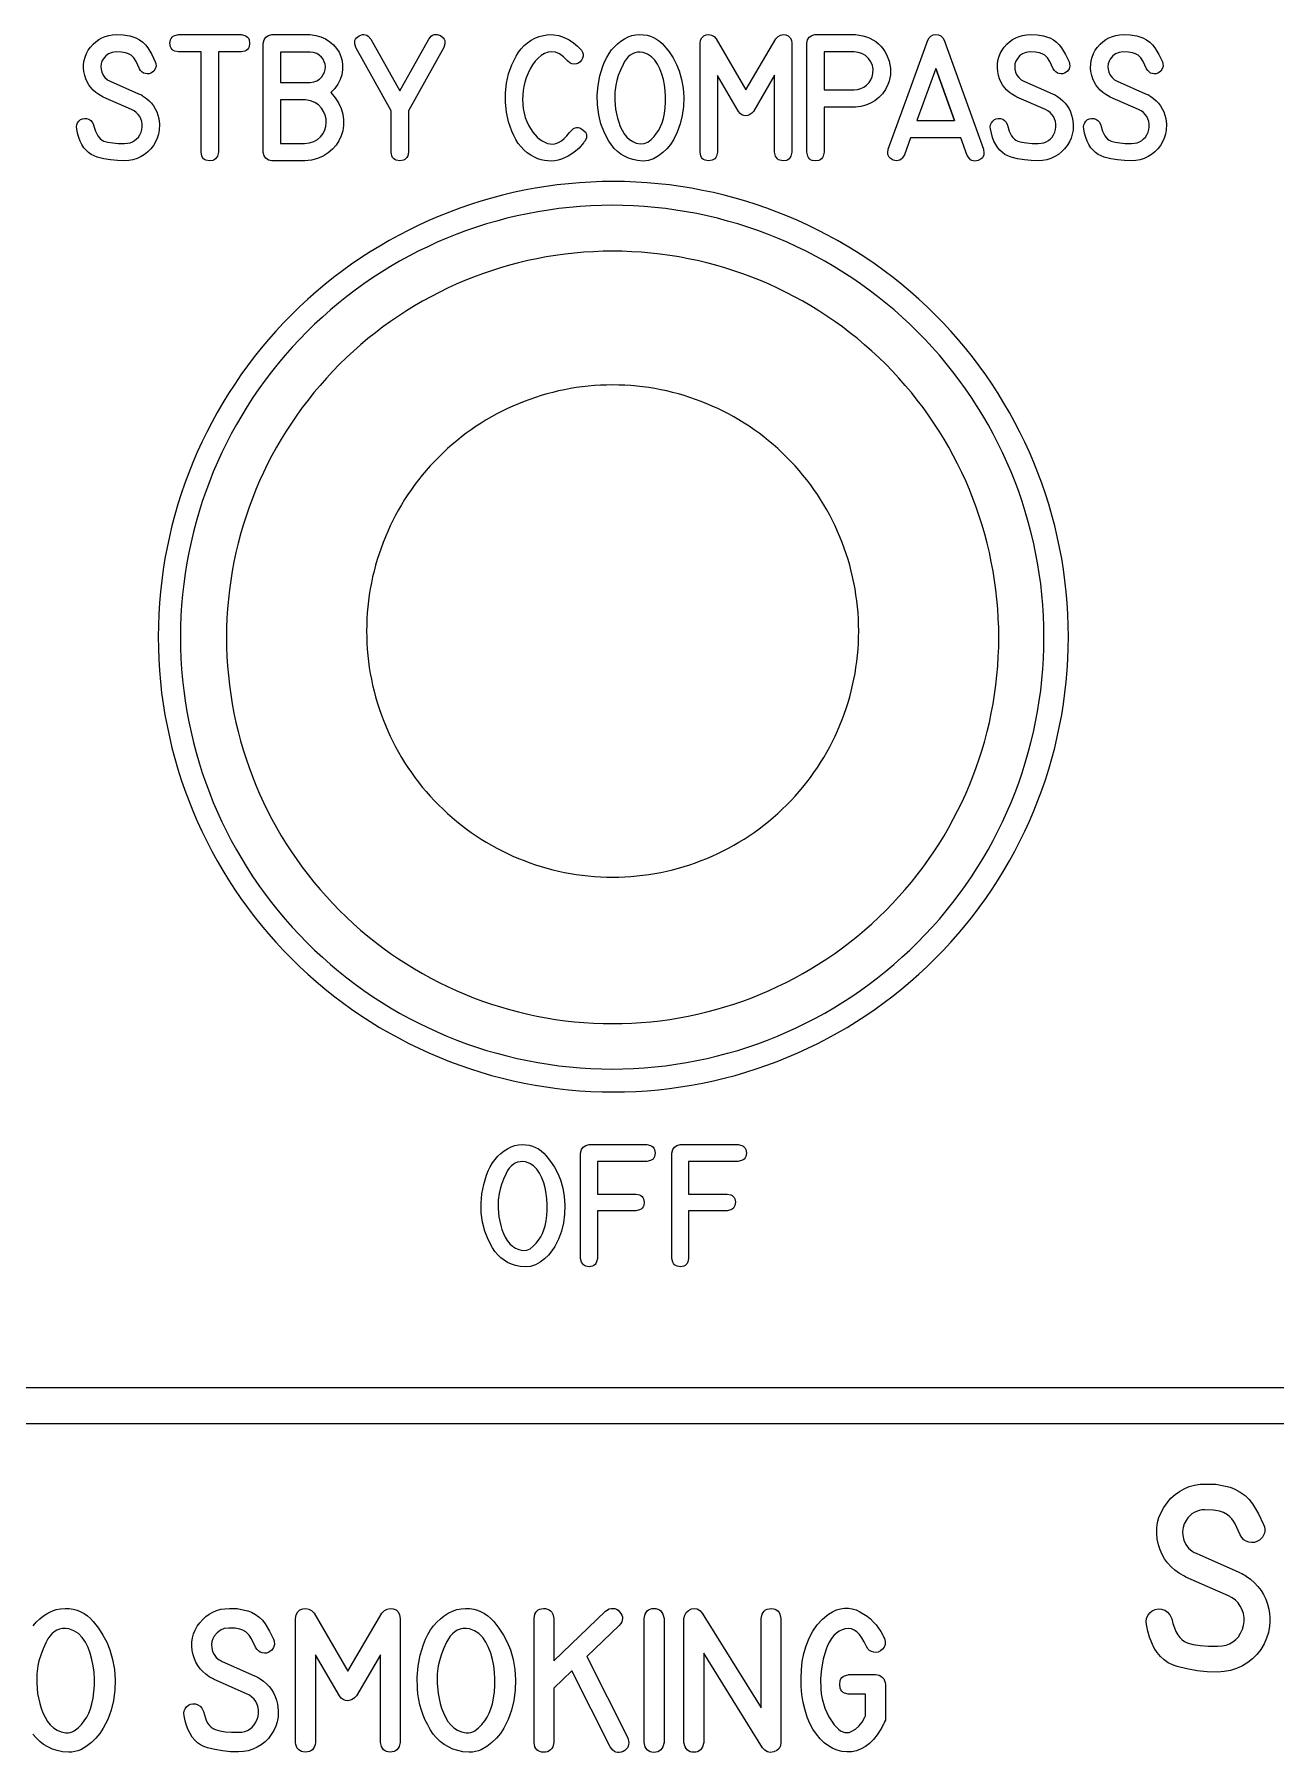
# Model space of a CAD drawing. Extents: x 27 to 704, y 10 to 614.
# Drawn here: x 419.57 to 449.59, y 47.29 to 88.83 of the extents above; entities that cross this region are included whole.
import ezdxf

# ---------------------------------------------------------------- set-up
doc = ezdxf.new("R2010")
doc.units = 0
for name, color, linetype in [('_BACKPANEL', 5, 'CONTINUOUS'), ('_ENGRAVING', 105, 'CONTINUOUS'), ('_TOPLAYER', 1, 'CONTINUOUS')]:
    doc.layers.add(name, color=color, linetype=linetype)

msp = doc.modelspace()

# ---------------------------------------------------------------- linework, layer by layer
at = {"layer": '_BACKPANEL'}
msp.add_lwpolyline([(433.556, 80.357, 0.414214), (427.606, 74.407, 0.414214), (433.556, 68.457, 0.414214), (439.506, 74.407, 0.414214)], format="xyb", close=True, dxfattribs=at)
at = {"layer": '_ENGRAVING'}
for points in [[(422.092, 87.399), (422.116, 87.389), (422.143, 87.376), (422.167, 87.362), (422.19, 87.348), (422.214, 87.334), (422.285, 87.283), (422.348, 87.228), (422.404, 87.168), (422.453, 87.103), (422.495, 87.033), (422.531, 86.959), (422.559, 86.88), (422.58, 86.797), (422.596, 86.661), (422.592, 86.521), (422.574, 86.422), (422.544, 86.326), (422.503, 86.234), (422.449, 86.146), (422.386, 86.065), (422.315, 85.993), (422.237, 85.932), (422.152, 85.88), (422.055, 85.836), (421.956, 85.804), (421.856, 85.785), (421.753, 85.778), (421.582, 85.784), (421.415, 85.801), (421.252, 85.828), (421.093, 85.867), (421.017, 85.894), (420.947, 85.93), (420.882, 85.976), (420.823, 86.03), (420.77, 86.094), (420.722, 86.168), (420.68, 86.25), (420.644, 86.342), (420.617, 86.444), (420.596, 86.548), (420.591, 86.6), (420.598, 86.649), (420.618, 86.695), (420.649, 86.737), (420.689, 86.772), (420.734, 86.794), (420.783, 86.803), (420.836, 86.8), (420.891, 86.782), (420.936, 86.752), (420.973, 86.709), (421, 86.654), (421.005, 86.64), (421.047, 86.495), (421.103, 86.382), (421.136, 86.338), (421.172, 86.302), (421.212, 86.274), (421.255, 86.254), (421.352, 86.227), (421.468, 86.209), (421.6, 86.199), (421.75, 86.198), (421.821, 86.202), (421.885, 86.215), (421.944, 86.236), (421.997, 86.266), (422.044, 86.305), (422.086, 86.352), (422.122, 86.408), (422.152, 86.472), (422.17, 86.534), (422.179, 86.597), (422.178, 86.661), (422.167, 86.726), (422.146, 86.789), (422.118, 86.847), (422.081, 86.899), (422.037, 86.946), (421.987, 86.982), (421.923, 87.016), (421.233, 87.319), (421.211, 87.331), (421.13, 87.378), (421.057, 87.43), (420.993, 87.486), (420.936, 87.547), (420.888, 87.613), (420.847, 87.684), (420.815, 87.759), (420.79, 87.839), (420.77, 87.934), (420.761, 88.025), (420.763, 88.115), (420.775, 88.202), (420.798, 88.286), (420.831, 88.368), (420.875, 88.448), (420.93, 88.525), (420.992, 88.596), (421.059, 88.657), (421.13, 88.71), (421.206, 88.752), (421.287, 88.785), (421.373, 88.809), (421.463, 88.823), (421.558, 88.828), (421.722, 88.824), (421.877, 88.795), (421.952, 88.775), (422.028, 88.746), (422.116, 88.698), (422.194, 88.642), (422.26, 88.577), (422.316, 88.505), (422.411, 88.345), (422.496, 88.172), (422.51, 88.133), (422.514, 88.063), (422.495, 88), (422.457, 87.944), (422.426, 87.917), (422.386, 87.894), (422.345, 87.881), (422.301, 87.878), (422.256, 87.884), (422.213, 87.899), (422.174, 87.924), (422.142, 87.959), (422.114, 88.003), (422.032, 88.18), (421.979, 88.263), (421.909, 88.33), (421.845, 88.365), (421.777, 88.39), (421.68, 88.406), (421.543, 88.411), (421.449, 88.399), (421.367, 88.366), (421.296, 88.312), (421.238, 88.238), (421.207, 88.182), (421.188, 88.122), (421.18, 88.06), (421.184, 87.995), (421.201, 87.916), (421.233, 87.848), (421.279, 87.788), (421.339, 87.738), (421.352, 87.728), (421.369, 87.719), (421.385, 87.711), (421.403, 87.704)], [(423.603, 85.983), (423.603, 88.408), (423.056, 88.408), (422.965, 88.427), (422.929, 88.445), (422.9, 88.468), (422.877, 88.497), (422.861, 88.532), (422.848, 88.617), (422.861, 88.703), (422.878, 88.737), (422.9, 88.766), (422.93, 88.79), (422.965, 88.808), (423.056, 88.828), (424.57, 88.828), (424.66, 88.809), (424.695, 88.791), (424.724, 88.767), (424.747, 88.738), (424.763, 88.703), (424.776, 88.617), (424.763, 88.531), (424.747, 88.496), (424.725, 88.467), (424.696, 88.444), (424.66, 88.426), (424.57, 88.408), (424.024, 88.408), (424.024, 85.983), (423.997, 85.89), (423.977, 85.854), (423.952, 85.825), (423.922, 85.802), (423.887, 85.786), (423.804, 85.774), (423.722, 85.788), (423.689, 85.805), (423.661, 85.828), (423.638, 85.857), (423.621, 85.893)], [(426.24, 88.828), (426.376, 88.808), (426.501, 88.773), (426.615, 88.723), (426.717, 88.657), (426.806, 88.579), (426.88, 88.494), (426.94, 88.401), (426.985, 88.301), (427.014, 88.195), (427.027, 88.086), (427.024, 87.974), (427.005, 87.858), (426.968, 87.743), (426.912, 87.633), (426.836, 87.527), (426.741, 87.426), (426.845, 87.303), (426.928, 87.175), (426.989, 87.042), (427.028, 86.904), (427.047, 86.766), (427.047, 86.633), (427.029, 86.504), (426.993, 86.38), (426.938, 86.263), (426.867, 86.155), (426.779, 86.056), (426.674, 85.966), (426.554, 85.891), (426.42, 85.833), (426.273, 85.794), (426.112, 85.774), (426.108, 85.774), (425.314, 85.774), (425.232, 85.796), (425.17, 85.839), (425.126, 85.9), (425.103, 85.981), (425.103, 88.616), (425.125, 88.699), (425.168, 88.762), (425.231, 88.805), (425.314, 88.828)], [(429.109, 88.719), (429.17, 88.79), (429.203, 88.813), (429.237, 88.827), (429.273, 88.834), (429.311, 88.832), (429.39, 88.803), (429.457, 88.751), (429.479, 88.72), (429.494, 88.686), (429.5, 88.649), (429.499, 88.608), (429.474, 88.518), (428.617, 86.986), (428.617, 85.989), (428.599, 85.896), (428.581, 85.86), (428.558, 85.83), (428.529, 85.807), (428.495, 85.79), (428.409, 85.777), (428.323, 85.79), (428.288, 85.807), (428.26, 85.83), (428.236, 85.86), (428.219, 85.896), (428.201, 85.989), (428.201, 86.986), (427.345, 88.518), (427.32, 88.608), (427.319, 88.648), (427.325, 88.685), (427.339, 88.718), (427.361, 88.749), (427.425, 88.801), (427.503, 88.829), (427.54, 88.831), (427.576, 88.825), (427.611, 88.811), (427.645, 88.789), (427.71, 88.719), (428.41, 87.47)], [(432.882, 86.251), (432.869, 86.232), (432.861, 86.221), (432.855, 86.212), (432.745, 86.084), (432.619, 85.976), (432.477, 85.888), (432.319, 85.819), (432.236, 85.795), (432.154, 85.778), (432.072, 85.771), (431.99, 85.772), (431.908, 85.781), (431.827, 85.8), (431.746, 85.826), (431.665, 85.862), (431.575, 85.913), (431.49, 85.971), (431.412, 86.038), (431.341, 86.113), (431.275, 86.196), (431.216, 86.288), (431.163, 86.387), (431.116, 86.494), (431.041, 86.719), (430.99, 86.949), (430.965, 87.183), (430.965, 87.421), (430.99, 87.657), (431.041, 87.882), (431.117, 88.098), (431.219, 88.305), (431.279, 88.401), (431.346, 88.487), (431.419, 88.564), (431.499, 88.632), (431.585, 88.69), (431.678, 88.739), (431.777, 88.779), (431.883, 88.809), (432.008, 88.828), (432.133, 88.826), (432.258, 88.803), (432.383, 88.76), (432.501, 88.702), (432.609, 88.632), (432.706, 88.552), (432.791, 88.461), (432.799, 88.451), (432.826, 88.405), (432.84, 88.357), (432.84, 88.307), (432.827, 88.255), (432.803, 88.206), (432.77, 88.168), (432.729, 88.14), (432.679, 88.121), (432.623, 88.114), (432.569, 88.123), (432.517, 88.149), (432.468, 88.19), (432.369, 88.291), (432.271, 88.362), (432.176, 88.403), (432.083, 88.414), (431.993, 88.401), (431.908, 88.371), (431.827, 88.325), (431.752, 88.261), (431.682, 88.185), (431.618, 88.098), (431.56, 88.001), (431.509, 87.895), (431.465, 87.785), (431.43, 87.678), (431.405, 87.575), (431.389, 87.476), (431.377, 87.257), (431.395, 87.038), (431.415, 86.93), (431.444, 86.824), (431.482, 86.723), (431.53, 86.624), (431.625, 86.47), (431.732, 86.348), (431.79, 86.298), (431.85, 86.257), (431.914, 86.224), (431.981, 86.198), (432.048, 86.184), (432.116, 86.182), (432.183, 86.195), (432.25, 86.22), (432.316, 86.26), (432.382, 86.313), (432.447, 86.379), (432.512, 86.459), (432.541, 86.497), (432.612, 86.557), (432.648, 86.574), (432.685, 86.583), (432.722, 86.582), (432.76, 86.573), (432.837, 86.529), (432.898, 86.466), (432.916, 86.433), (432.926, 86.398), (432.927, 86.363), (432.921, 86.327)], [(435.165, 87.95), (435.223, 87.741), (435.259, 87.529), (435.274, 87.313), (435.268, 87.092), (435.24, 86.875), (435.191, 86.667), (435.119, 86.469), (435.024, 86.281), (434.952, 86.171), (434.868, 86.07), (434.771, 85.977), (434.662, 85.893), (434.544, 85.826), (434.421, 85.786), (434.291, 85.771), (434.155, 85.781), (434.045, 85.806), (433.942, 85.841), (433.846, 85.885), (433.756, 85.939), (433.673, 86.003), (433.596, 86.076), (433.526, 86.16), (433.463, 86.253), (433.356, 86.454), (433.274, 86.667), (433.218, 86.891), (433.188, 87.126), (433.183, 87.365), (433.203, 87.601), (433.248, 87.833), (433.318, 88.063), (433.362, 88.173), (433.412, 88.276), (433.469, 88.37), (433.532, 88.457), (433.6, 88.536), (433.675, 88.608), (433.756, 88.671), (433.843, 88.727), (433.932, 88.771), (434.023, 88.803), (434.117, 88.822), (434.212, 88.828), (434.301, 88.824), (434.387, 88.811), (434.468, 88.789), (434.545, 88.759), (434.618, 88.72), (434.687, 88.673), (434.751, 88.616), (434.811, 88.551), (434.921, 88.41), (435.016, 88.263), (435.097, 88.109)], [(437.892, 85.983), (437.867, 85.891), (437.823, 85.826), (437.794, 85.804), (437.761, 85.787), (437.681, 85.775), (437.601, 85.788), (437.568, 85.804), (437.54, 85.827), (437.496, 85.892), (437.472, 85.983), (437.472, 87.845), (436.96, 86.97), (436.918, 86.927), (436.873, 86.895), (436.827, 86.875), (436.777, 86.867), (436.728, 86.872), (436.682, 86.891), (436.639, 86.923), (436.598, 86.97), (436.089, 87.841), (436.091, 85.983), (436.068, 85.892), (436.049, 85.857), (436.025, 85.828), (435.995, 85.805), (435.961, 85.789), (435.875, 85.776), (435.79, 85.789), (435.756, 85.806), (435.728, 85.828), (435.705, 85.857), (435.687, 85.893), (435.669, 85.983), (435.669, 88.616), (435.683, 88.693), (435.712, 88.753), (435.758, 88.796), (435.819, 88.821), (435.886, 88.828), (435.949, 88.815), (436.007, 88.781), (436.061, 88.727), (436.778, 87.493), (437.503, 88.727), (437.557, 88.781), (437.614, 88.814), (437.676, 88.828), (437.742, 88.821), (437.803, 88.795), (437.848, 88.752), (437.878, 88.693), (437.892, 88.616)], [(439.397, 88.828), (439.425, 88.828), (439.519, 88.818), (439.609, 88.8), (439.695, 88.774), (439.777, 88.742), (439.851, 88.703), (439.92, 88.658), (439.983, 88.607), (440.041, 88.55), (440.093, 88.488), (440.139, 88.42), (440.179, 88.346), (440.214, 88.266), (440.242, 88.183), (440.262, 88.101), (440.274, 88.02), (440.277, 87.939), (440.273, 87.858), (440.26, 87.779), (440.24, 87.699), (440.211, 87.62), (440.152, 87.502), (440.08, 87.398), (439.995, 87.307), (439.898, 87.23), (439.791, 87.168), (439.676, 87.12), (439.554, 87.089), (439.425, 87.073), (439.397, 87.071), (438.672, 87.071), (438.672, 85.984), (438.649, 85.892), (438.63, 85.856), (438.606, 85.827), (438.577, 85.804), (438.543, 85.787), (438.46, 85.774), (438.378, 85.787), (438.344, 85.804), (438.315, 85.827), (438.292, 85.856), (438.273, 85.892), (438.25, 85.984), (438.25, 88.619), (438.271, 88.702), (438.31, 88.764), (438.369, 88.806), (438.447, 88.828), (438.46, 88.828)], [(440.221, 86.062), (440.699, 87.376), (441.178, 88.691), (441.209, 88.75), (441.251, 88.793), (441.306, 88.819), (441.373, 88.828), (441.44, 88.82), (441.496, 88.795), (441.539, 88.752), (441.57, 88.691), (442.526, 86.054), (442.535, 85.959), (442.529, 85.918), (442.516, 85.881), (442.497, 85.85), (442.471, 85.823), (442.398, 85.783), (442.316, 85.768), (442.279, 85.772), (442.245, 85.784), (442.213, 85.803), (442.183, 85.83), (442.131, 85.908), (441.977, 86.335), (440.762, 86.335), (440.613, 85.919), (440.56, 85.841), (440.53, 85.813), (440.497, 85.794), (440.462, 85.783), (440.424, 85.779), (440.341, 85.796), (440.268, 85.837), (440.242, 85.863), (440.223, 85.895), (440.212, 85.93), (440.207, 85.97)], [(444.19, 87.399), (444.213, 87.389), (444.24, 87.376), (444.264, 87.362), (444.287, 87.348), (444.312, 87.334), (444.382, 87.283), (444.445, 87.228), (444.502, 87.168), (444.551, 87.103), (444.593, 87.033), (444.628, 86.959), (444.656, 86.88), (444.677, 86.797), (444.694, 86.661), (444.689, 86.521), (444.671, 86.422), (444.642, 86.326), (444.6, 86.234), (444.547, 86.146), (444.484, 86.065), (444.413, 85.993), (444.335, 85.932), (444.249, 85.88), (444.152, 85.836), (444.054, 85.804), (443.953, 85.785), (443.851, 85.778), (443.68, 85.784), (443.513, 85.801), (443.35, 85.828), (443.19, 85.867), (443.115, 85.894), (443.044, 85.93), (442.98, 85.976), (442.921, 86.03), (442.868, 86.094), (442.82, 86.168), (442.778, 86.25), (442.742, 86.342), (442.715, 86.444), (442.694, 86.548), (442.689, 86.6), (442.696, 86.649), (442.715, 86.695), (442.747, 86.737), (442.787, 86.772), (442.831, 86.794), (442.88, 86.803), (442.934, 86.8), (442.988, 86.782), (443.034, 86.752), (443.07, 86.709), (443.098, 86.654), (443.102, 86.64), (443.145, 86.495), (443.201, 86.382), (443.234, 86.338), (443.27, 86.302), (443.309, 86.274), (443.352, 86.254), (443.45, 86.227), (443.565, 86.209), (443.698, 86.199), (443.848, 86.198), (443.918, 86.202), (443.983, 86.215), (444.042, 86.236), (444.095, 86.266), (444.142, 86.305), (444.183, 86.352), (444.219, 86.408), (444.249, 86.472), (444.268, 86.534), (444.277, 86.597), (444.276, 86.661), (444.264, 86.726), (444.244, 86.789), (444.215, 86.847), (444.179, 86.899), (444.134, 86.946), (444.084, 86.982), (444.021, 87.016), (443.331, 87.319), (443.308, 87.331), (443.228, 87.378), (443.155, 87.43), (443.09, 87.486), (443.034, 87.547), (442.985, 87.613), (442.945, 87.684), (442.912, 87.759), (442.888, 87.839), (442.868, 87.934), (442.859, 88.025), (442.861, 88.115), (442.873, 88.202), (442.895, 88.286), (442.929, 88.368), (442.973, 88.448), (443.027, 88.525), (443.089, 88.596), (443.156, 88.657), (443.228, 88.71), (443.304, 88.752), (443.385, 88.785), (443.471, 88.809), (443.561, 88.823), (443.656, 88.828), (443.82, 88.824), (443.975, 88.795), (444.05, 88.775), (444.125, 88.746), (444.214, 88.698), (444.291, 88.642), (444.358, 88.577), (444.413, 88.505), (444.508, 88.345), (444.594, 88.172), (444.607, 88.133), (444.612, 88.063), (444.592, 88), (444.555, 87.944), (444.524, 87.917), (444.484, 87.894), (444.442, 87.881), (444.399, 87.878), (444.354, 87.884), (444.31, 87.899), (444.272, 87.924), (444.239, 87.959), (444.212, 88.003), (444.129, 88.18), (444.076, 88.263), (444.006, 88.33), (443.943, 88.365), (443.875, 88.39), (443.778, 88.406), (443.641, 88.411), (443.547, 88.399), (443.464, 88.366), (443.394, 88.312), (443.335, 88.238), (443.305, 88.182), (443.286, 88.122), (443.278, 88.06), (443.281, 87.995), (443.299, 87.916), (443.331, 87.848), (443.377, 87.788), (443.437, 87.738), (443.45, 87.728), (443.466, 87.719), (443.483, 87.711), (443.501, 87.704)], [(446.445, 87.399), (446.469, 87.389), (446.496, 87.376), (446.52, 87.362), (446.543, 87.348), (446.567, 87.334), (446.638, 87.283), (446.701, 87.228), (446.757, 87.168), (446.806, 87.103), (446.848, 87.033), (446.884, 86.959), (446.912, 86.88), (446.933, 86.797), (446.949, 86.661), (446.945, 86.521), (446.927, 86.422), (446.897, 86.326), (446.856, 86.234), (446.802, 86.146), (446.739, 86.065), (446.669, 85.993), (446.59, 85.932), (446.505, 85.88), (446.408, 85.836), (446.309, 85.804), (446.209, 85.785), (446.106, 85.778), (445.935, 85.784), (445.768, 85.801), (445.605, 85.828), (445.446, 85.867), (445.37, 85.894), (445.3, 85.93), (445.235, 85.976), (445.176, 86.03), (445.123, 86.094), (445.075, 86.168), (445.033, 86.25), (444.997, 86.342), (444.97, 86.444), (444.949, 86.548), (444.944, 86.6), (444.951, 86.649), (444.971, 86.695), (445.002, 86.737), (445.042, 86.772), (445.087, 86.794), (445.136, 86.803), (445.189, 86.8), (445.244, 86.782), (445.289, 86.752), (445.326, 86.709), (445.353, 86.654), (445.358, 86.64), (445.4, 86.495), (445.456, 86.382), (445.489, 86.338), (445.525, 86.302), (445.565, 86.274), (445.608, 86.254), (445.705, 86.227), (445.821, 86.209), (445.953, 86.199), (446.104, 86.198), (446.174, 86.202), (446.238, 86.215), (446.297, 86.236), (446.35, 86.266), (446.397, 86.305), (446.439, 86.352), (446.475, 86.408), (446.505, 86.472), (446.523, 86.534), (446.532, 86.597), (446.531, 86.661), (446.52, 86.726), (446.499, 86.789), (446.471, 86.847), (446.434, 86.899), (446.39, 86.946), (446.34, 86.982), (446.276, 87.016), (445.586, 87.319), (445.564, 87.331), (445.483, 87.378), (445.41, 87.43), (445.346, 87.486), (445.289, 87.547), (445.241, 87.613), (445.2, 87.684), (445.168, 87.759), (445.143, 87.839), (445.123, 87.934), (445.114, 88.025), (445.116, 88.115), (445.128, 88.202), (445.151, 88.286), (445.184, 88.368), (445.228, 88.448), (445.283, 88.525), (445.345, 88.596), (445.412, 88.657), (445.483, 88.71), (445.559, 88.752), (445.64, 88.785), (445.726, 88.809), (445.816, 88.823), (445.911, 88.828), (446.075, 88.824), (446.23, 88.795), (446.305, 88.775), (446.381, 88.746), (446.469, 88.698), (446.547, 88.642), (446.613, 88.577), (446.669, 88.505), (446.764, 88.345), (446.849, 88.172), (446.863, 88.133), (446.867, 88.063), (446.848, 88), (446.81, 87.944), (446.779, 87.917), (446.739, 87.894), (446.698, 87.881), (446.654, 87.878), (446.609, 87.884), (446.566, 87.899), (446.527, 87.924), (446.495, 87.959), (446.467, 88.003), (446.385, 88.18), (446.332, 88.263), (446.262, 88.33), (446.198, 88.365), (446.13, 88.39), (446.033, 88.406), (445.896, 88.411), (445.802, 88.399), (445.72, 88.366), (445.649, 88.312), (445.591, 88.238), (445.56, 88.182), (445.541, 88.122), (445.533, 88.06), (445.537, 87.995), (445.554, 87.916), (445.586, 87.848), (445.632, 87.788), (445.692, 87.738), (445.705, 87.728), (445.722, 87.719), (445.738, 87.711), (445.756, 87.704)], [(426.24, 88.405), (425.525, 88.405), (425.525, 87.669), (426.245, 87.669), (426.331, 87.685), (426.406, 87.712), (426.469, 87.752), (426.52, 87.803), (426.559, 87.861), (426.587, 87.921), (426.603, 87.983), (426.608, 88.047), (426.601, 88.111), (426.583, 88.172), (426.554, 88.231), (426.513, 88.286), (426.462, 88.334), (426.399, 88.37), (426.325, 88.393)], [(434.224, 88.405), (434.157, 88.4), (434.095, 88.386), (434.037, 88.363), (433.983, 88.331), (433.933, 88.289), (433.887, 88.239), (433.846, 88.179), (433.808, 88.109), (433.744, 87.967), (433.693, 87.836), (433.655, 87.715), (433.63, 87.605), (433.611, 87.437), (433.609, 87.237), (433.629, 87.022), (433.672, 86.81), (433.703, 86.707), (433.741, 86.609), (433.786, 86.517), (433.837, 86.429), (433.897, 86.352), (433.965, 86.289), (434.042, 86.24), (434.127, 86.205), (434.228, 86.186), (434.321, 86.193), (434.408, 86.227), (434.487, 86.288), (434.558, 86.363), (434.62, 86.441), (434.672, 86.521), (434.716, 86.603), (434.752, 86.696), (434.782, 86.801), (434.806, 86.921), (434.824, 87.054), (434.834, 87.193), (434.835, 87.332), (434.827, 87.471), (434.81, 87.611), (434.784, 87.746), (434.748, 87.875), (434.701, 87.997), (434.644, 88.112), (434.576, 88.213), (434.494, 88.294), (434.4, 88.355), (434.292, 88.396)], [(439.397, 88.408), (438.672, 88.408), (438.672, 87.493), (439.397, 87.493), (439.479, 87.501), (439.557, 87.522), (439.63, 87.557), (439.697, 87.607), (439.756, 87.667), (439.801, 87.734), (439.832, 87.809), (439.85, 87.89), (439.853, 87.99), (439.836, 88.083), (439.798, 88.171), (439.74, 88.252), (439.667, 88.32), (439.586, 88.369), (439.495, 88.398)], [(441.825, 86.754), (441.372, 88.006), (440.916, 86.754)], [(441.372, 88.006), (441.825, 86.754)], [(426.108, 86.196), (426.227, 86.21), (426.331, 86.242), (426.42, 86.292), (426.494, 86.36), (426.552, 86.439), (426.595, 86.522), (426.621, 86.609), (426.632, 86.701), (426.626, 86.793), (426.604, 86.882), (426.566, 86.969), (426.512, 87.052), (426.441, 87.126), (426.353, 87.184), (426.248, 87.225), (426.126, 87.25), (425.525, 87.25), (425.525, 86.196)], [(432.293, 61.14), (432.349, 60.938), (432.385, 60.732), (432.399, 60.523), (432.393, 60.31), (432.366, 60.1), (432.318, 59.899), (432.249, 59.707), (432.157, 59.525), (432.087, 59.419), (432.006, 59.321), (431.912, 59.231), (431.807, 59.15), (431.693, 59.085), (431.573, 59.046), (431.448, 59.031), (431.316, 59.042), (431.21, 59.066), (431.11, 59.099), (431.017, 59.142), (430.93, 59.194), (430.85, 59.256), (430.776, 59.327), (430.708, 59.407), (430.647, 59.498), (430.543, 59.693), (430.464, 59.899), (430.41, 60.115), (430.38, 60.343), (430.376, 60.574), (430.395, 60.802), (430.438, 61.027), (430.506, 61.249), (430.549, 61.356), (430.598, 61.455), (430.652, 61.547), (430.713, 61.631), (430.779, 61.707), (430.852, 61.776), (430.93, 61.838), (431.015, 61.892), (431.101, 61.934), (431.189, 61.965), (431.279, 61.984), (431.371, 61.99), (431.458, 61.986), (431.54, 61.973), (431.619, 61.952), (431.694, 61.923), (431.764, 61.885), (431.83, 61.839), (431.893, 61.785), (431.951, 61.722), (432.057, 61.585), (432.149, 61.443), (432.228, 61.294)], [(432.781, 59.239), (432.781, 61.785), (432.803, 61.869), (432.845, 61.931), (432.906, 61.971), (432.986, 61.99), (434.383, 61.99), (434.47, 61.971), (434.505, 61.954), (434.533, 61.931), (434.555, 61.902), (434.571, 61.869), (434.583, 61.785), (434.57, 61.702), (434.555, 61.669), (434.532, 61.641), (434.504, 61.619), (434.469, 61.602), (434.38, 61.584), (433.186, 61.584), (433.186, 60.795), (434.117, 60.795), (434.204, 60.777), (434.239, 60.761), (434.267, 60.739), (434.289, 60.712), (434.305, 60.68), (434.319, 60.6), (434.308, 60.519), (434.292, 60.486), (434.27, 60.457), (434.242, 60.433), (434.207, 60.414), (434.117, 60.389), (433.186, 60.389), (433.186, 59.239), (433.169, 59.152), (433.152, 59.118), (433.13, 59.089), (433.103, 59.067), (433.071, 59.051), (432.991, 59.037), (432.91, 59.049), (432.876, 59.064), (432.848, 59.086), (432.824, 59.115), (432.805, 59.15)], [(434.987, 59.239), (434.987, 61.785), (435.01, 61.869), (435.051, 61.931), (435.112, 61.971), (435.192, 61.99), (436.589, 61.99), (436.677, 61.971), (436.711, 61.954), (436.739, 61.931), (436.761, 61.902), (436.777, 61.869), (436.789, 61.785), (436.777, 61.702), (436.761, 61.669), (436.739, 61.641), (436.71, 61.619), (436.675, 61.602), (436.586, 61.584), (435.393, 61.584), (435.393, 60.795), (436.323, 60.795), (436.411, 60.777), (436.445, 60.761), (436.473, 60.739), (436.496, 60.712), (436.512, 60.68), (436.525, 60.6), (436.514, 60.519), (436.498, 60.486), (436.476, 60.457), (436.448, 60.433), (436.413, 60.414), (436.323, 60.389), (435.393, 60.389), (435.393, 59.239), (435.375, 59.152), (435.358, 59.118), (435.337, 59.089), (435.31, 59.067), (435.277, 59.051), (435.197, 59.037), (435.116, 59.049), (435.083, 59.064), (435.054, 59.086), (435.03, 59.115), (435.011, 59.15)], [(431.383, 61.58), (431.318, 61.575), (431.258, 61.562), (431.202, 61.54), (431.149, 61.508), (431.101, 61.468), (431.057, 61.419), (431.017, 61.361), (430.981, 61.294), (430.919, 61.157), (430.869, 61.029), (430.833, 60.913), (430.808, 60.806), (430.79, 60.644), (430.788, 60.45), (430.807, 60.242), (430.849, 60.037), (430.879, 59.937), (430.915, 59.843), (430.959, 59.753), (431.009, 59.669), (431.066, 59.594), (431.132, 59.532), (431.206, 59.485), (431.289, 59.451), (431.386, 59.433), (431.477, 59.44), (431.561, 59.473), (431.637, 59.532), (431.706, 59.604), (431.766, 59.68), (431.817, 59.757), (431.859, 59.837), (431.894, 59.926), (431.923, 60.029), (431.946, 60.144), (431.963, 60.273), (431.973, 60.407), (431.974, 60.542), (431.967, 60.677), (431.95, 60.811), (431.925, 60.943), (431.89, 61.067), (431.844, 61.185), (431.79, 61.296), (431.723, 61.394), (431.645, 61.473), (431.553, 61.532), (431.449, 61.571)], [(448.697, 51.654), (448.733, 51.639), (448.773, 51.619), (448.808, 51.599), (448.843, 51.578), (448.879, 51.557), (448.984, 51.481), (449.078, 51.398), (449.162, 51.309), (449.236, 51.212), (449.298, 51.109), (449.351, 50.998), (449.393, 50.881), (449.424, 50.756), (449.44, 50.656), (449.448, 50.554), (449.449, 50.45), (449.442, 50.345), (449.415, 50.197), (449.371, 50.054), (449.309, 49.917), (449.229, 49.786), (449.135, 49.665), (449.03, 49.559), (448.914, 49.467), (448.786, 49.389), (448.641, 49.323), (448.494, 49.276), (448.345, 49.248), (448.192, 49.238), (447.937, 49.246), (447.688, 49.271), (447.445, 49.313), (447.208, 49.37), (447.095, 49.41), (446.99, 49.464), (446.894, 49.532), (446.806, 49.614), (446.726, 49.709), (446.655, 49.818), (446.593, 49.941), (446.539, 50.078), (446.499, 50.23), (446.467, 50.385), (446.46, 50.463), (446.47, 50.536), (446.499, 50.604), (446.546, 50.667), (446.606, 50.719), (446.672, 50.752), (446.745, 50.766), (446.825, 50.761), (446.906, 50.734), (446.974, 50.689), (447.029, 50.625), (447.07, 50.543), (447.077, 50.523), (447.106, 50.408), (447.14, 50.306), (447.179, 50.216), (447.223, 50.138), (447.272, 50.072), (447.326, 50.018), (447.385, 49.977), (447.449, 49.947), (447.595, 49.907), (447.766, 49.879), (447.964, 49.865), (448.188, 49.863), (448.293, 49.869), (448.389, 49.888), (448.476, 49.92), (448.555, 49.965), (448.626, 50.023), (448.688, 50.093), (448.741, 50.176), (448.786, 50.272), (448.814, 50.364), (448.827, 50.458), (448.825, 50.553), (448.808, 50.651), (448.778, 50.745), (448.735, 50.831), (448.681, 50.909), (448.615, 50.979), (448.54, 51.033), (448.446, 51.083), (447.417, 51.534), (447.383, 51.552), (447.263, 51.622), (447.155, 51.7), (447.059, 51.784), (446.974, 51.875), (446.902, 51.973), (446.841, 52.079), (446.793, 52.191), (446.756, 52.31), (446.727, 52.451), (446.714, 52.587), (446.716, 52.721), (446.734, 52.85), (446.768, 52.976), (446.817, 53.098), (446.883, 53.217), (446.964, 53.332), (447.057, 53.438), (447.157, 53.53), (447.263, 53.607), (447.377, 53.671), (447.497, 53.72), (447.625, 53.756), (447.76, 53.777), (447.901, 53.784), (448.146, 53.777), (448.377, 53.734), (448.489, 53.705), (448.601, 53.662), (448.733, 53.59), (448.849, 53.506), (448.948, 53.41), (449.03, 53.302), (449.172, 53.063), (449.299, 52.806), (449.319, 52.748), (449.327, 52.695), (449.326, 52.644), (449.316, 52.596), (449.297, 52.55), (449.27, 52.501), (449.242, 52.466), (449.195, 52.426), (449.136, 52.392), (449.074, 52.372), (449.009, 52.367), (448.942, 52.377), (448.877, 52.4), (448.82, 52.437), (448.771, 52.489), (448.73, 52.555), (448.607, 52.818), (448.571, 52.883), (448.528, 52.941), (448.479, 52.994), (448.424, 53.042), (448.329, 53.094), (448.228, 53.13), (448.083, 53.155), (447.879, 53.162), (447.807, 53.157), (447.739, 53.144), (447.675, 53.123), (447.616, 53.095), (447.561, 53.059), (447.511, 53.015), (447.465, 52.963), (447.423, 52.904), (447.378, 52.82), (447.35, 52.732), (447.338, 52.639), (447.343, 52.541), (447.369, 52.425), (447.417, 52.322), (447.485, 52.234), (447.574, 52.159), (447.594, 52.145), (447.619, 52.13), (447.643, 52.119), (447.67, 52.108)], [(424.895, 49.15), (424.922, 49.138), (424.953, 49.123), (424.98, 49.108), (425.006, 49.092), (425.034, 49.075), (425.114, 49.018), (425.186, 48.955), (425.25, 48.886), (425.306, 48.812), (425.354, 48.733), (425.394, 48.649), (425.426, 48.56), (425.45, 48.465), (425.469, 48.31), (425.464, 48.151), (425.443, 48.037), (425.409, 47.929), (425.362, 47.824), (425.301, 47.724), (425.23, 47.632), (425.149, 47.55), (425.06, 47.48), (424.963, 47.421), (424.853, 47.371), (424.74, 47.335), (424.626, 47.313), (424.51, 47.306), (424.315, 47.312), (424.125, 47.331), (423.939, 47.362), (423.758, 47.407), (423.672, 47.437), (423.592, 47.478), (423.519, 47.53), (423.452, 47.592), (423.391, 47.665), (423.337, 47.748), (423.289, 47.842), (423.248, 47.947), (423.217, 48.062), (423.193, 48.181), (423.187, 48.241), (423.196, 48.296), (423.218, 48.348), (423.253, 48.397), (423.299, 48.436), (423.35, 48.461), (423.405, 48.472), (423.466, 48.468), (423.528, 48.447), (423.58, 48.413), (423.622, 48.364), (423.653, 48.302), (423.658, 48.286), (423.706, 48.121), (423.736, 48.052), (423.77, 47.992), (423.807, 47.942), (423.849, 47.901), (423.894, 47.869), (423.942, 47.847), (424.054, 47.816), (424.185, 47.795), (424.336, 47.784), (424.507, 47.782), (424.586, 47.787), (424.66, 47.802), (424.727, 47.826), (424.787, 47.861), (424.841, 47.904), (424.888, 47.958), (424.929, 48.022), (424.963, 48.095), (424.984, 48.165), (424.994, 48.237), (424.993, 48.31), (424.98, 48.384), (424.957, 48.456), (424.924, 48.522), (424.883, 48.581), (424.832, 48.634), (424.775, 48.675), (424.703, 48.714), (423.918, 49.058), (423.892, 49.072), (423.801, 49.126), (423.718, 49.185), (423.644, 49.249), (423.58, 49.319), (423.525, 49.394), (423.479, 49.474), (423.442, 49.56), (423.414, 49.651), (423.391, 49.758), (423.381, 49.862), (423.383, 49.964), (423.397, 50.063), (423.422, 50.159), (423.46, 50.252), (423.51, 50.343), (423.572, 50.43), (423.643, 50.511), (423.719, 50.581), (423.801, 50.641), (423.887, 50.689), (423.979, 50.727), (424.077, 50.754), (424.18, 50.77), (424.288, 50.776), (424.474, 50.771), (424.651, 50.737), (424.736, 50.716), (424.822, 50.682), (424.923, 50.628), (425.011, 50.564), (425.087, 50.49), (425.15, 50.407), (425.258, 50.225), (425.355, 50.029), (425.37, 49.985), (425.375, 49.906), (425.353, 49.834), (425.311, 49.769), (425.275, 49.739), (425.23, 49.713), (425.183, 49.698), (425.133, 49.694), (425.082, 49.702), (425.032, 49.719), (424.989, 49.747), (424.952, 49.787), (424.921, 49.837), (424.826, 50.038), (424.766, 50.132), (424.686, 50.209), (424.614, 50.249), (424.537, 50.277), (424.427, 50.295), (424.271, 50.301), (424.164, 50.287), (424.07, 50.25), (423.99, 50.189), (423.923, 50.104), (423.888, 50.04), (423.867, 49.973), (423.858, 49.902), (423.862, 49.827), (423.882, 49.738), (423.918, 49.66), (423.97, 49.592), (424.038, 49.535), (424.053, 49.524), (424.072, 49.513), (424.091, 49.505), (424.111, 49.496)], [(428.419, 47.538), (428.39, 47.434), (428.368, 47.394), (428.341, 47.36), (428.308, 47.334), (428.27, 47.316), (428.227, 47.305), (428.179, 47.301), (428.131, 47.305), (428.088, 47.317), (428.051, 47.335), (428.018, 47.361), (427.991, 47.394), (427.969, 47.435), (427.941, 47.538), (427.941, 49.657), (427.359, 48.661), (427.311, 48.612), (427.26, 48.576), (427.207, 48.554), (427.151, 48.544), (427.095, 48.55), (427.043, 48.571), (426.993, 48.608), (426.947, 48.661), (426.368, 49.652), (426.37, 47.538), (426.36, 47.483), (426.344, 47.435), (426.322, 47.395), (426.295, 47.361), (426.261, 47.336), (426.222, 47.318), (426.176, 47.307), (426.124, 47.303), (426.073, 47.307), (426.028, 47.318), (425.989, 47.337), (425.957, 47.362), (425.93, 47.395), (425.91, 47.436), (425.897, 47.483), (425.889, 47.538), (425.889, 50.535), (425.905, 50.622), (425.939, 50.691), (425.991, 50.739), (426.061, 50.768), (426.137, 50.776), (426.208, 50.76), (426.275, 50.722), (426.336, 50.66), (427.152, 49.257), (427.977, 50.66), (428.037, 50.722), (428.103, 50.76), (428.174, 50.775), (428.249, 50.767), (428.318, 50.738), (428.369, 50.69), (428.403, 50.622), (428.419, 50.535)], [(431.083, 49.776), (431.149, 49.539), (431.191, 49.297), (431.208, 49.051), (431.201, 48.801), (431.17, 48.553), (431.113, 48.317), (431.031, 48.092), (430.924, 47.878), (430.841, 47.753), (430.745, 47.637), (430.635, 47.532), (430.512, 47.436), (430.378, 47.36), (430.308, 47.333), (430.237, 47.314), (430.164, 47.302), (430.089, 47.297), (429.935, 47.309), (429.81, 47.337), (429.693, 47.376), (429.583, 47.427), (429.481, 47.488), (429.386, 47.561), (429.299, 47.644), (429.219, 47.739), (429.147, 47.845), (429.083, 47.958), (429.025, 48.075), (428.975, 48.194), (428.932, 48.317), (428.897, 48.443), (428.869, 48.571), (428.848, 48.704), (428.834, 48.839), (428.829, 49.111), (428.851, 49.379), (428.902, 49.644), (428.982, 49.905), (429.032, 50.031), (429.09, 50.147), (429.154, 50.255), (429.225, 50.354), (429.303, 50.444), (429.389, 50.525), (429.481, 50.597), (429.58, 50.66), (429.681, 50.711), (429.785, 50.747), (429.891, 50.768), (429.999, 50.776), (430.101, 50.771), (430.198, 50.756), (430.291, 50.731), (430.378, 50.697), (430.461, 50.653), (430.539, 50.599), (430.613, 50.535), (430.681, 50.461), (430.806, 50.3), (430.914, 50.132), (431.007, 49.958)], [(433.381, 50.711), (433.475, 50.763), (433.52, 50.775), (433.563, 50.778), (433.605, 50.771), (433.646, 50.755), (433.686, 50.73), (433.724, 50.695), (433.756, 50.656), (433.779, 50.616), (433.792, 50.575), (433.796, 50.534), (433.79, 50.493), (433.775, 50.451), (433.75, 50.408), (433.715, 50.365), (432.93, 49.61), (433.926, 47.645), (433.945, 47.535), (433.942, 47.487), (433.931, 47.443), (433.913, 47.404), (433.885, 47.37), (433.85, 47.341), (433.807, 47.316), (433.76, 47.298), (433.716, 47.289), (433.674, 47.29), (433.635, 47.299), (433.597, 47.318), (433.562, 47.346), (433.498, 47.43), (432.568, 49.264), (432.135, 48.846), (432.135, 47.535), (432.106, 47.43), (432.083, 47.389), (432.054, 47.356), (432.02, 47.33), (431.981, 47.312), (431.936, 47.301), (431.886, 47.298), (431.836, 47.302), (431.792, 47.314), (431.754, 47.333), (431.723, 47.358), (431.697, 47.392), (431.678, 47.432), (431.657, 47.535), (431.657, 50.535), (431.678, 50.638), (431.697, 50.679), (431.723, 50.713), (431.754, 50.739), (431.792, 50.758), (431.836, 50.77), (431.886, 50.775), (431.936, 50.772), (431.981, 50.761), (432.02, 50.743), (432.054, 50.717), (432.083, 50.683), (432.106, 50.641), (432.135, 50.535), (432.135, 49.512)], [(434.798, 47.535), (434.769, 47.43), (434.746, 47.389), (434.719, 47.356), (434.686, 47.329), (434.648, 47.311), (434.604, 47.3), (434.556, 47.296), (434.507, 47.3), (434.464, 47.312), (434.426, 47.33), (434.394, 47.356), (434.366, 47.39), (434.344, 47.431), (434.316, 47.535), (434.316, 50.535), (434.344, 50.639), (434.366, 50.681), (434.394, 50.714), (434.426, 50.741), (434.464, 50.759), (434.507, 50.771), (434.556, 50.775), (434.604, 50.771), (434.648, 50.76), (434.686, 50.741), (434.719, 50.715), (434.746, 50.681), (434.769, 50.64), (434.798, 50.535)], [(437.623, 47.535), (437.612, 47.454), (437.58, 47.389), (437.526, 47.341), (437.451, 47.308), (437.369, 47.296), (437.298, 47.309), (437.236, 47.347), (437.183, 47.409), (435.758, 49.695), (435.758, 47.535), (435.729, 47.431), (435.707, 47.39), (435.679, 47.357), (435.647, 47.331), (435.609, 47.312), (435.566, 47.301), (435.518, 47.297), (435.47, 47.301), (435.427, 47.312), (435.389, 47.331), (435.357, 47.357), (435.33, 47.39), (435.308, 47.431), (435.28, 47.535), (435.28, 50.531), (435.3, 50.612), (435.337, 50.678), (435.391, 50.728), (435.46, 50.764), (435.535, 50.778), (435.603, 50.765), (435.664, 50.726), (435.719, 50.659), (437.144, 48.37), (437.144, 50.531), (437.172, 50.637), (437.194, 50.679), (437.222, 50.713), (437.256, 50.739), (437.295, 50.757), (437.34, 50.768), (437.391, 50.771), (437.442, 50.767), (437.486, 50.755), (437.524, 50.736), (437.556, 50.71), (437.582, 50.676), (437.602, 50.635), (437.623, 50.531)], [(439.27, 48.7), (439.255, 48.702), (439.165, 48.726), (439.129, 48.747), (439.1, 48.774), (439.077, 48.806), (439.061, 48.844), (439.048, 48.938), (439.061, 49.032), (439.077, 49.07), (439.1, 49.102), (439.129, 49.129), (439.165, 49.15), (439.255, 49.174), (439.27, 49.177), (439.286, 49.177), (439.912, 49.177), (439.959, 49.173), (440.003, 49.16), (440.044, 49.138), (440.081, 49.107), (440.112, 49.07), (440.134, 49.029), (440.147, 48.985), (440.151, 48.938), (440.151, 48.078), (440.131, 48.034), (440.119, 48.006), (440.107, 47.981), (440.093, 47.956), (440.08, 47.93), (440.068, 47.905), (440.054, 47.879), (440.039, 47.854), (439.954, 47.723), (439.865, 47.61), (439.77, 47.514), (439.67, 47.437), (439.565, 47.378), (439.456, 47.336), (439.341, 47.312), (439.221, 47.307), (439.102, 47.318), (438.987, 47.346), (438.877, 47.39), (438.772, 47.451), (438.671, 47.528), (438.576, 47.622), (438.486, 47.732), (438.4, 47.859), (438.326, 47.995), (438.263, 48.148), (438.209, 48.316), (438.166, 48.501), (438.134, 48.695), (438.116, 48.891), (438.111, 49.09), (438.12, 49.29), (438.143, 49.489), (438.182, 49.683), (438.237, 49.873), (438.308, 50.057), (438.396, 50.23), (438.503, 50.383), (438.63, 50.519), (438.777, 50.635), (438.874, 50.694), (438.971, 50.738), (439.067, 50.768), (439.162, 50.783), (439.257, 50.783), (439.351, 50.769), (439.444, 50.74), (439.537, 50.697), (439.71, 50.585), (439.788, 50.522), (439.86, 50.453), (439.926, 50.379), (439.987, 50.3), (440.041, 50.217), (440.09, 50.127), (440.104, 50.1), (440.114, 50.077), (440.127, 50.051), (440.146, 49.974), (440.145, 49.905), (440.124, 49.843), (440.083, 49.788), (440.033, 49.747), (439.981, 49.722), (439.926, 49.711), (439.869, 49.716), (439.815, 49.734), (439.767, 49.762), (439.726, 49.802), (439.691, 49.853), (439.64, 49.967), (439.585, 50.064), (439.526, 50.144), (439.464, 50.206), (439.398, 50.251), (439.329, 50.279), (439.256, 50.289), (439.18, 50.282), (439.104, 50.26), (439.033, 50.226), (438.967, 50.18), (438.906, 50.122), (438.85, 50.052), (438.798, 49.97), (438.752, 49.876), (438.711, 49.769), (438.646, 49.548), (438.604, 49.319), (438.585, 49.081), (438.59, 48.835), (438.602, 48.712), (438.623, 48.594), (438.651, 48.479), (438.688, 48.368), (438.732, 48.261), (438.785, 48.158), (438.847, 48.059), (438.916, 47.964), (438.966, 47.905), (439.017, 47.856), (439.068, 47.819), (439.119, 47.793), (439.171, 47.777), (439.223, 47.773), (439.274, 47.78), (439.326, 47.798), (439.425, 47.854), (439.513, 47.931), (439.59, 48.028), (439.656, 48.146), (439.674, 48.183), (439.674, 48.7)], [(420.328, 50.294), (420.252, 50.289), (420.181, 50.273), (420.115, 50.247), (420.053, 50.21), (419.997, 50.163), (419.945, 50.105), (419.898, 50.037), (419.855, 49.958), (419.782, 49.796), (419.724, 49.646), (419.681, 49.509), (419.652, 49.384), (419.63, 49.193), (419.629, 48.965), (419.651, 48.721), (419.7, 48.479), (419.735, 48.362), (419.778, 48.251), (419.829, 48.146), (419.888, 48.046), (419.956, 47.958), (420.033, 47.886), (420.12, 47.83), (420.217, 47.791), (420.332, 47.769), (420.386, 47.769), (420.439, 47.777), (420.489, 47.793), (420.537, 47.816), (420.627, 47.885), (420.708, 47.971), (420.778, 48.059), (420.838, 48.15), (420.888, 48.244), (420.929, 48.349), (420.963, 48.47), (420.991, 48.605), (421.011, 48.756), (421.022, 48.915), (421.023, 49.074), (421.014, 49.232), (420.995, 49.39), (420.965, 49.545), (420.924, 49.691), (420.871, 49.83), (420.806, 49.96), (420.728, 50.076), (420.636, 50.168), (420.528, 50.237), (420.406, 50.284)], [(430.013, 50.294), (429.937, 50.289), (429.866, 50.273), (429.8, 50.247), (429.738, 50.21), (429.682, 50.163), (429.63, 50.105), (429.583, 50.037), (429.54, 49.958), (429.467, 49.796), (429.409, 49.646), (429.366, 49.509), (429.337, 49.384), (429.315, 49.193), (429.314, 48.965), (429.336, 48.721), (429.385, 48.479), (429.42, 48.362), (429.463, 48.251), (429.514, 48.146), (429.573, 48.046), (429.641, 47.958), (429.718, 47.886), (429.805, 47.83), (429.902, 47.791), (430.017, 47.769), (430.071, 47.769), (430.124, 47.777), (430.174, 47.793), (430.222, 47.816), (430.312, 47.885), (430.393, 47.971), (430.463, 48.059), (430.523, 48.15), (430.573, 48.244), (430.614, 48.349), (430.648, 48.47), (430.676, 48.605), (430.696, 48.756), (430.707, 48.915), (430.708, 49.074), (430.699, 49.232), (430.68, 49.39), (430.65, 49.545), (430.609, 49.691), (430.556, 49.83), (430.491, 49.96), (430.413, 50.076), (430.321, 50.168), (430.213, 50.237), (430.091, 50.284)]]:
    msp.add_lwpolyline(points, close=True, dxfattribs=at)
for points in [[(433.573, 85.276, 0.414214), (422.566, 74.27, 0.414214), (433.573, 63.263, 0.414214), (444.579, 74.27, 0.414214)], [(433.545, 84.701, 0.414214), (423.104, 74.259, 0.414214), (433.545, 63.818, 0.414214), (443.987, 74.259, 0.414214)]]:
    msp.add_lwpolyline(points, format="xyb", close=True, dxfattribs=at)
for points in [[(521.153, 56.11), (388.122, 56.106), (388.031, 56.097), (387.947, 56.071), (387.87, 56.03), (387.803, 55.975), (387.748, 55.908), (387.706, 55.832), (387.68, 55.747), (387.671, 55.657), (387.68, 55.566), (387.706, 55.481), (387.747, 55.404), (387.802, 55.337), (387.869, 55.282), (387.946, 55.241), (388.031, 55.214), (388.122, 55.206), (388.499, 55.215), (389.599, 55.223), (393.78, 55.236), (408.716, 55.251), (454.134, 55.247)], [(419.54, 50.354), (419.618, 50.444), (419.704, 50.525), (419.796, 50.597), (419.895, 50.66), (419.996, 50.711), (420.1, 50.747), (420.206, 50.768), (420.314, 50.776), (420.416, 50.771), (420.513, 50.756), (420.606, 50.731), (420.693, 50.697), (420.776, 50.653), (420.854, 50.599), (420.928, 50.535), (420.996, 50.461), (421.121, 50.3), (421.229, 50.132), (421.322, 49.958), (421.398, 49.776), (421.464, 49.539), (421.506, 49.297), (421.523, 49.051), (421.516, 48.801), (421.485, 48.553), (421.428, 48.317), (421.346, 48.092), (421.239, 47.878), (421.156, 47.753), (421.06, 47.637), (420.95, 47.532), (420.827, 47.436), (420.692, 47.36), (420.623, 47.333), (420.552, 47.314), (420.479, 47.302), (420.404, 47.297), (420.25, 47.309), (420.125, 47.337), (420.008, 47.376), (419.898, 47.427), (419.796, 47.488), (419.701, 47.561), (419.614, 47.644), (419.534, 47.739)]]:
    msp.add_lwpolyline(points, dxfattribs=at)
at = {"layer": '_TOPLAYER'}
msp.add_lwpolyline([(433.556, 83.591, 0.414214), (424.218, 74.253, 0.414214), (433.556, 64.915, 0.414214), (442.894, 74.253, 0.414214)], format="xyb", close=True, dxfattribs=at)

doc.saveas('drawing.dxf')
